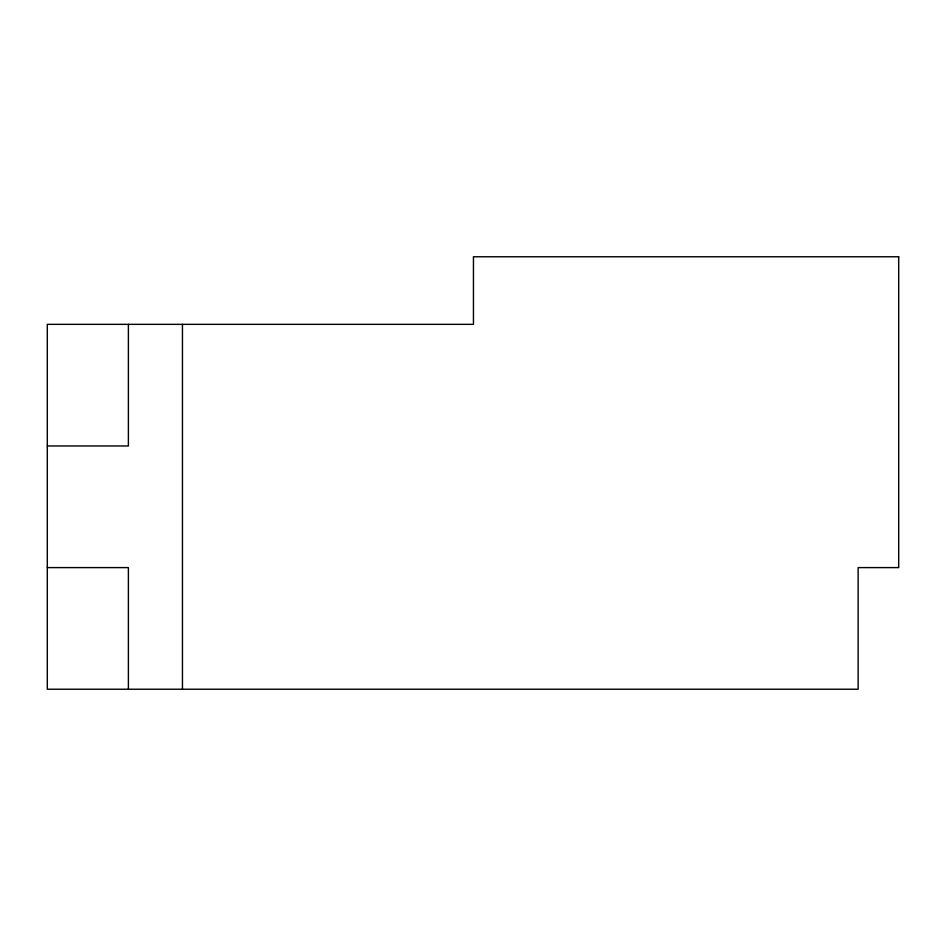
<?xml version="1.0" encoding="UTF-8"?>
<svg xmlns="http://www.w3.org/2000/svg" width="946" height="946" viewBox="0 0 946 946"><rect width="100%" height="100%" fill="white"/><g stroke="black" fill="none" stroke-linecap="round" stroke-linejoin="round"><path stroke-width="1.42" d="M47.3 445.968L128.384 445.968L128.384 324.348M47.3 567.6L128.384 567.6L128.384 689.232M182.448 324.348L182.448 689.232M898.7 256.768L473.449 256.768L473.449 324.348L47.3 324.348L47.3 689.232L858.152 689.232L858.152 567.6L898.7 567.6L898.7 256.768"/></g></svg>
